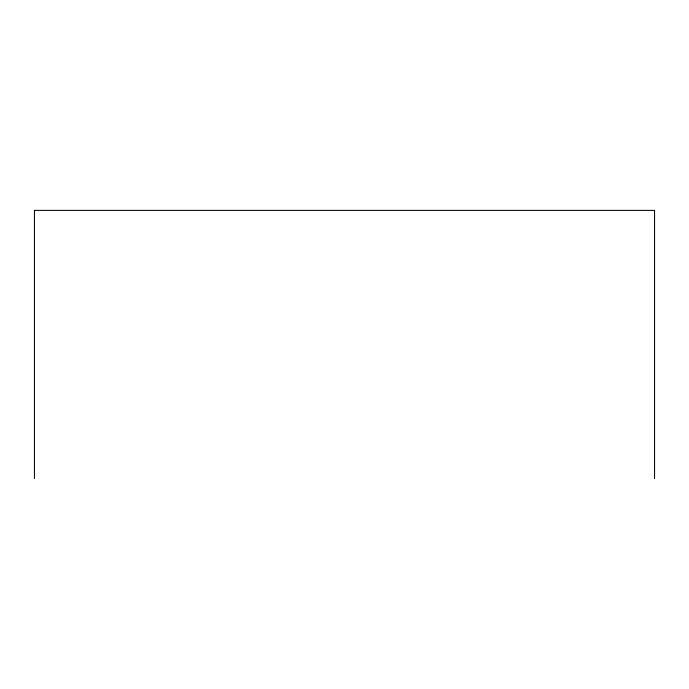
<?xml version="1.0" encoding="UTF-8"?>
<svg xmlns="http://www.w3.org/2000/svg" width="689" height="689" viewBox="0 0 689 689"><rect width="100%" height="100%" fill="white"/><g stroke="black" fill="none" stroke-linecap="round" stroke-linejoin="round"><path stroke-width="1.03" d="M654.55 478.605L654.55 210.395L34.45 210.395L34.45 478.605"/></g></svg>
